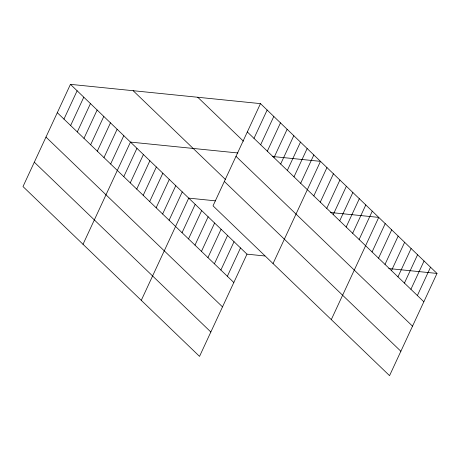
<?xml version="1.0" encoding="UTF-8"?>
<svg xmlns="http://www.w3.org/2000/svg" width="460" height="460" viewBox="0 0 460 460"><rect width="100%" height="100%" fill="white"/><g stroke="black" fill="none" stroke-linecap="round" stroke-linejoin="round"><path stroke-width="0.69" d="M260.469 103.621L213.02 205.838L389.551 375.647L437 273.43L260.469 103.621L70.449 84.352L23 186.57L199.531 356.379L246.98 254.161L264.897 255.978M63.963 119.105L77.119 90.77M70.633 125.522L83.783 97.186M77.303 131.934L90.453 103.598M83.973 138.351L97.123 110.015M90.637 144.768L103.793 116.432M97.307 151.179L110.463 122.843M103.977 157.596L117.127 129.26M110.647 164.013L123.797 135.677M83.018 244.306L130.468 142.088L237.906 152.979M123.786 176.651L136.942 148.315M130.26 182.879L143.416 154.543M136.735 189.106L149.885 160.77M143.209 195.333L156.36 166.997M149.678 201.555L162.834 173.224M156.153 207.782L169.303 179.446M162.627 214.009L175.777 185.673M169.096 220.236L182.252 191.9M141.277 300.346L188.721 198.128L215.596 200.853M182.045 232.691L195.195 204.355M188.514 238.912L201.67 210.582M194.988 245.14L208.144 216.804M201.463 251.367L214.613 223.031M253.983 138.368L267.139 110.032M207.937 257.594L221.087 229.258M260.653 144.785L273.809 116.449M214.406 263.821L227.562 235.486M267.323 151.196L280.473 122.866M220.88 270.049L234.031 241.713M273.993 157.613L287.143 129.277M227.355 276.27L240.505 247.94M280.663 164.03L293.813 135.694M287.327 170.441L300.483 142.111M293.998 176.858L307.153 148.523M300.667 183.275L313.823 154.939M273.044 263.568L320.488 161.351L272.251 156.463M313.812 195.914L326.962 167.578M320.281 202.141L333.437 173.805M326.755 208.368L339.905 180.032M333.23 214.596L346.38 186.26M339.698 220.823L352.854 192.487M346.173 227.044L359.329 198.708M352.647 233.272L365.798 204.936M359.122 239.499L372.272 211.163M331.298 319.608L378.747 217.39L330.51 212.503M372.065 251.953L385.216 223.617M378.54 258.181L391.69 229.845M385.008 264.402L398.164 236.072M391.483 270.63L404.633 242.293M397.957 276.857L411.108 248.521M404.426 283.084L417.582 254.748M410.901 289.311L424.057 260.975M417.375 295.538L430.525 267.202M388.763 268.536L437 273.43M247.319 131.951L423.85 301.76M197.76 97.261L243.42 141.18M235.997 156.337L412.528 326.146M133.153 90.712L225.538 179.578M224.336 181.453L400.867 351.262M70.449 84.352L246.98 254.161M57.293 112.688L233.824 282.498M45.977 137.074L222.508 306.877M34.316 162.19L210.847 331.999"/></g></svg>
